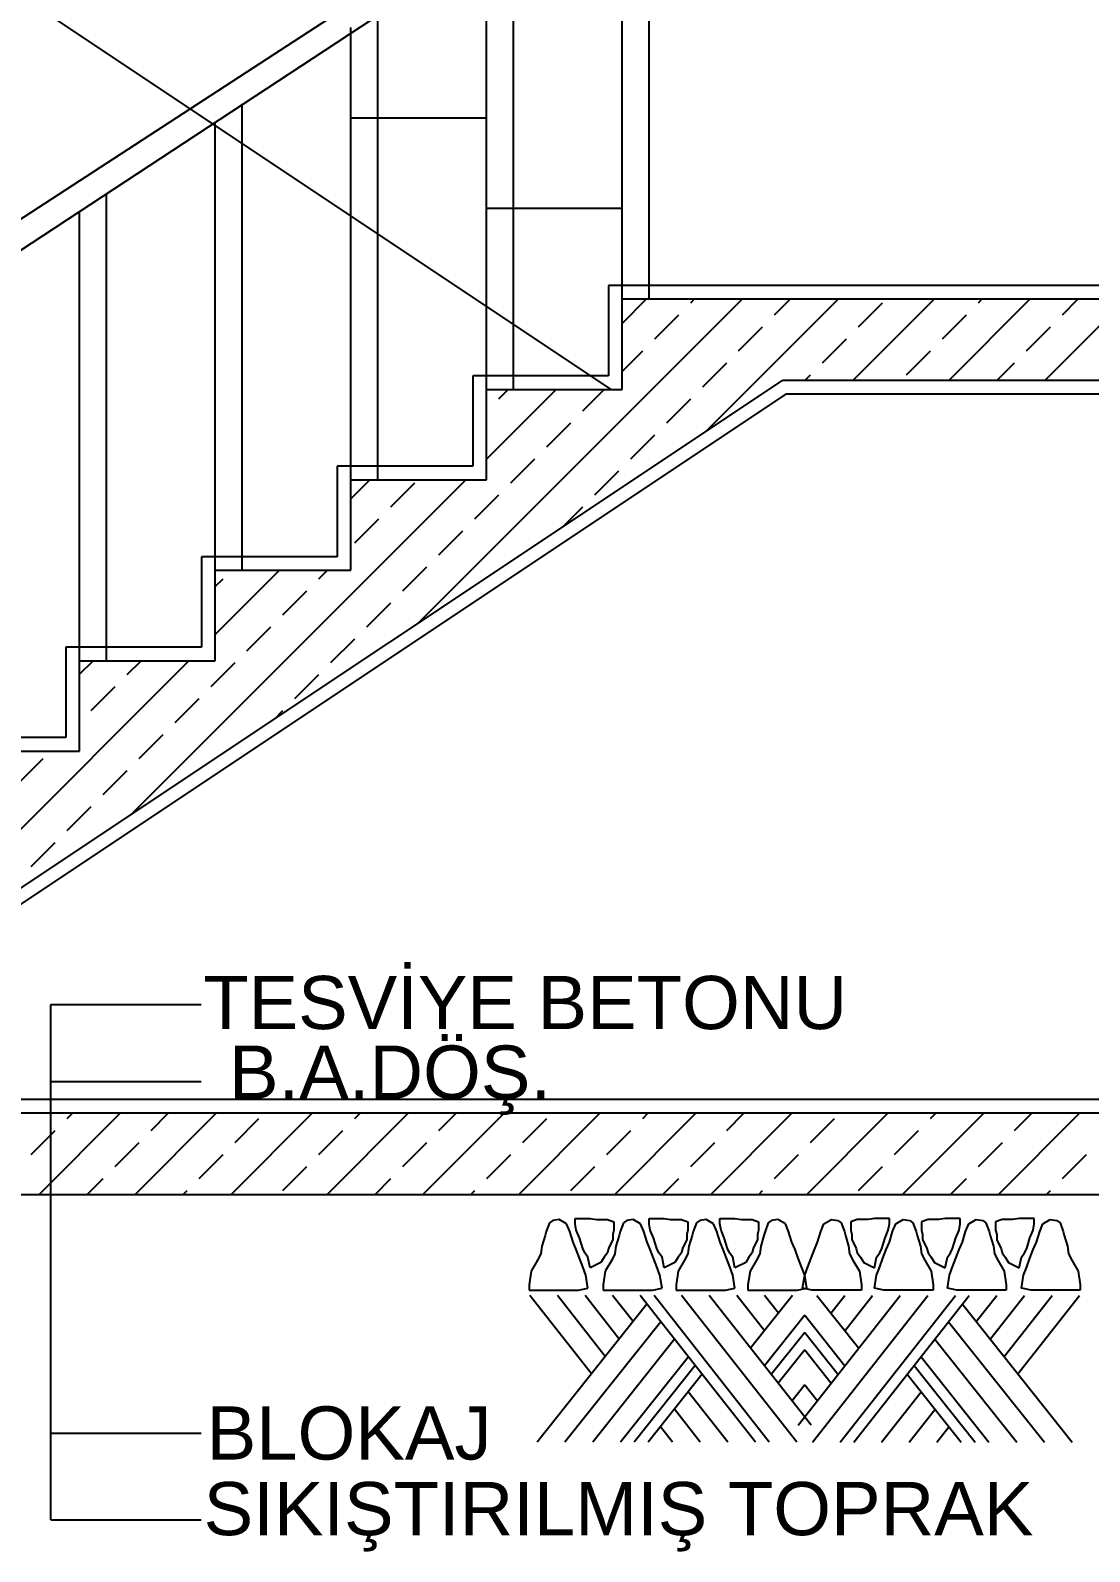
# Model space of a CAD drawing. Extents: x 182769.15 to 182771.38, y 101811.72 to 101812.21.
# Drawn here: x 182770.5907 to 182770.6297, y 101812.0261 to 101812.0822 of the extents above; entities that cross this region are included whole.
import ezdxf

# ---------------------------------------------------------------- set-up
doc = ezdxf.new("R2010")
doc.units = 0
doc.header["$MEASUREMENT"] = 0
for name, color, linetype in [('DUVAR', 7, 'Continuous'), ('iç dikey', 2, 'Continuous'), ('KOLON', 3, 'Continuous'), ('SIVA', 1, 'Continuous'), ('TARAMA', 15, 'Continuous'), ('tefriş', 21, 'Continuous'), ('YAZıMAHAL', 4, 'Continuous')]:
    doc.layers.add(name, color=color, linetype=linetype)
doc.styles.add('ARIAL', font='arial.ttf', dxfattribs={"height": 10})

msp = doc.modelspace()

# ---------------------------------------------------------------- linework, layer by layer
at = {"layer": 'DUVAR', "color": 1}
for p, q in [((182770.566605, 101812.099277), (182770.612057, 101812.068933)), ((182770.61342, 101812.090235), (182770.572478, 101812.063609)), ((182770.613478, 101812.072265), (182770.613478, 101812.090192)), ((182770.612478, 101812.088626), (182770.573478, 101812.062999)), ((182770.612478, 101812.072265), (182770.612478, 101812.088626)), ((182770.608478, 101812.068933), (182770.608478, 101812.085997)), ((182770.607478, 101812.068933), (182770.607478, 101812.08534)), ((182770.603478, 101812.065601), (182770.603478, 101812.082712)), ((182770.602478, 101812.078929), (182770.602478, 101812.082261)), ((182770.602478, 101812.065601), (182770.602478, 101812.082055)), ((182770.598478, 101812.062269), (182770.598478, 101812.079426)), ((182770.597478, 101812.062269), (182770.597478, 101812.078769)), ((182770.607478, 101812.078929), (182770.602478, 101812.078929)), ((182770.607478, 101812.075597), (182770.607478, 101812.078929)), ((182770.593478, 101812.058937), (182770.593478, 101812.076141)), ((182770.592478, 101812.058937), (182770.592478, 101812.075484)), ((182770.612478, 101812.075597), (182770.607478, 101812.075597)), ((182770.612478, 101812.072265), (182770.612478, 101812.075597))]:
    msp.add_line(p, q, dxfattribs=at)
at = {"layer": 'iç dikey'}
for p, q in [((182770.591418, 101812.046271), (182770.596961, 101812.046271)), ((182770.591418, 101812.027283), (182770.591418, 101812.046271)), ((182770.591418, 101812.043436), (182770.596961, 101812.043436)), ((182770.591418, 101812.030481), (182770.596961, 101812.030481)), ((182770.591418, 101812.027283), (182770.596961, 101812.027283))]:
    msp.add_line(p, q, dxfattribs=at)
at = {"layer": 'KOLON'}
for p, q in [((182770.612478, 101812.068933), (182770.612478, 101812.072265)), ((182770.612478, 101812.072265), (182770.636478, 101812.072265)), ((182770.577888, 101812.042277), (182770.618386, 101812.069265)), ((182770.631478, 101812.069265), (182770.618386, 101812.069265)), ((182770.607478, 101812.065601), (182770.607478, 101812.068933)), ((182770.607478, 101812.068933), (182770.612478, 101812.068933)), ((182770.602478, 101812.062269), (182770.602478, 101812.065601)), ((182770.602478, 101812.065601), (182770.607478, 101812.065601)), ((182770.597478, 101812.058937), (182770.597478, 101812.062269)), ((182770.597478, 101812.062269), (182770.602478, 101812.062269)), ((182770.592478, 101812.055605), (182770.592478, 101812.058937)), ((182770.592478, 101812.058937), (182770.597478, 101812.058937)), ((182770.587478, 101812.055605), (182770.592478, 101812.055605)), ((182770.577888, 101812.042277), (182770.636478, 101812.042277)), ((182770.577888, 101812.042277), (182770.636478, 101812.042277)), ((182770.532478, 101812.039277), (182770.631478, 101812.039277))]:
    msp.add_line(p, q, dxfattribs=at)
at = {"layer": 'SIVA'}
for p, q in [((182770.631978, 101812.072765), (182770.611978, 101812.072765)), ((182770.611978, 101812.072765), (182770.611978, 101812.069433)), ((182770.611978, 101812.069433), (182770.606978, 101812.069433)), ((182770.606978, 101812.069433), (182770.606978, 101812.066101)), ((182770.57954, 101812.042777), (182770.618538, 101812.068765)), ((182770.618538, 101812.068765), (182770.630978, 101812.068765)), ((182770.606978, 101812.066101), (182770.601978, 101812.066101)), ((182770.601978, 101812.066101), (182770.601978, 101812.062769)), ((182770.601978, 101812.062769), (182770.596978, 101812.062769)), ((182770.596978, 101812.062769), (182770.596978, 101812.059437)), ((182770.596978, 101812.059437), (182770.591978, 101812.059437)), ((182770.591978, 101812.059437), (182770.591978, 101812.056105)), ((182770.591978, 101812.056105), (182770.586978, 101812.056105)), ((182770.631978, 101812.042777), (182770.57954, 101812.042777))]:
    msp.add_line(p, q, dxfattribs=at)
at = {"layer": 'TARAMA'}
for p, q in [((182770.604979, 101812.06033), (182770.616914, 101812.072265)), ((182770.612478, 101812.071365), (182770.613378, 101812.072265)), ((182770.615005, 101812.072124), (182770.615146, 101812.072265)), ((182770.615577, 101812.067393), (182770.620449, 101812.072265)), ((182770.618098, 101812.071682), (182770.618681, 101812.072265)), ((182770.620985, 101812.069265), (182770.623985, 101812.072265)), ((182770.621192, 101812.07124), (182770.622076, 101812.072124)), ((182770.62452, 101812.069265), (182770.62752, 101812.072265)), ((182770.625611, 101812.072124), (182770.625752, 101812.072265)), ((182770.628056, 101812.069265), (182770.631056, 101812.072265)), ((182770.628705, 101812.071682), (182770.629288, 101812.072265)), ((182770.613679, 101812.070798), (182770.614563, 101812.071682)), ((182770.624286, 101812.070798), (182770.625169, 101812.071682)), ((182770.616773, 101812.070356), (182770.617656, 101812.07124)), ((182770.619866, 101812.069914), (182770.62075, 101812.070798)), ((182770.627379, 101812.070356), (182770.628263, 101812.07124)), ((182770.612478, 101812.069597), (182770.613237, 101812.070356)), ((182770.62296, 101812.069472), (182770.623844, 101812.070356)), ((182770.615447, 101812.06903), (182770.616331, 101812.069914)), ((182770.626288, 101812.069265), (182770.626937, 101812.069914)), ((182770.619217, 101812.069265), (182770.619424, 101812.069472)), ((182770.607478, 101812.066365), (182770.610046, 101812.068933)), ((182770.607934, 101812.068588), (182770.608278, 101812.068933)), ((182770.611027, 101812.068146), (182770.611814, 101812.068933)), ((182770.614121, 101812.067704), (182770.615005, 101812.068588)), ((182770.607478, 101812.068133), (182770.607492, 101812.068146)), ((182770.609702, 101812.06682), (182770.610585, 101812.067704)), ((182770.612795, 101812.066379), (182770.613679, 101812.067262)), ((182770.608376, 101812.065495), (182770.60926, 101812.066379)), ((182770.611469, 101812.065053), (182770.612353, 101812.065937)), ((182770.594381, 101812.053267), (182770.606714, 101812.065601)), ((182770.602478, 101812.064901), (182770.603178, 101812.065601)), ((182770.603956, 101812.064611), (182770.60484, 101812.065495)), ((182770.60705, 101812.064169), (182770.607934, 101812.065053)), ((182770.610278, 101812.063861), (182770.611027, 101812.064611)), ((182770.60263, 101812.063285), (182770.603514, 101812.064169)), ((182770.605724, 101812.062843), (182770.606608, 101812.063727)), ((182770.604398, 101812.061517), (182770.605282, 101812.062401)), ((182770.597478, 101812.059901), (182770.599846, 101812.062269)), ((182770.597478, 101812.061668), (182770.597769, 101812.061959)), ((182770.601305, 101812.061959), (182770.601614, 101812.062269)), ((182770.599979, 101812.060633), (182770.600863, 101812.061517)), ((182770.603072, 101812.060191), (182770.603956, 101812.061075)), ((182770.598653, 101812.059307), (182770.599537, 101812.060191)), ((182770.601747, 101812.058866), (182770.60263, 101812.059749)), ((182770.583783, 101812.046205), (182770.596514, 101812.058937)), ((182770.592478, 101812.058436), (182770.592979, 101812.058937)), ((182770.594234, 101812.058424), (182770.594747, 101812.058937)), ((182770.597327, 101812.057982), (182770.598211, 101812.058866)), ((182770.600421, 101812.05754), (182770.601305, 101812.058424)), ((182770.592908, 101812.057098), (182770.593792, 101812.057982)), ((182770.596001, 101812.056656), (182770.596885, 101812.05754)), ((182770.59968, 101812.056799), (182770.599979, 101812.057098)), ((182770.594676, 101812.05533), (182770.595559, 101812.056214)), ((182770.590256, 101812.054446), (182770.59114, 101812.05533)), ((182770.59335, 101812.054004), (182770.594234, 101812.054888)), ((182770.592024, 101812.052678), (182770.592908, 101812.053562)), ((182770.590698, 101812.051353), (182770.591582, 101812.052236)), ((182770.590997, 101812.039277), (182770.593997, 101812.042277)), ((182770.592024, 101812.042072), (182770.592229, 101812.042277)), ((182770.594532, 101812.039277), (182770.597532, 101812.042277)), ((182770.595117, 101812.04163), (182770.595764, 101812.042277)), ((182770.598068, 101812.039277), (182770.601068, 101812.042277)), ((182770.601603, 101812.039277), (182770.604603, 101812.042277)), ((182770.60263, 101812.042072), (182770.602835, 101812.042277)), ((182770.605139, 101812.039277), (182770.608139, 101812.042277)), ((182770.605724, 101812.04163), (182770.606371, 101812.042277)), ((182770.608674, 101812.039277), (182770.611674, 101812.042277)), ((182770.61221, 101812.039277), (182770.61521, 101812.042277)), ((182770.613237, 101812.042072), (182770.613442, 101812.042277)), ((182770.615745, 101812.039277), (182770.618745, 101812.042277)), ((182770.616331, 101812.04163), (182770.616978, 101812.042277)), ((182770.619281, 101812.039277), (182770.622281, 101812.042277)), ((182770.622816, 101812.039277), (182770.625816, 101812.042277)), ((182770.623844, 101812.042072), (182770.624049, 101812.042277)), ((182770.626352, 101812.039277), (182770.629352, 101812.042277)), ((182770.626937, 101812.04163), (182770.627584, 101812.042277)), ((182770.590698, 101812.040746), (182770.591582, 101812.04163)), ((182770.598211, 101812.041188), (182770.599095, 101812.042072)), ((182770.601305, 101812.040746), (182770.602189, 101812.04163)), ((182770.608818, 101812.041188), (182770.609702, 101812.042072)), ((182770.611911, 101812.040746), (182770.612795, 101812.04163)), ((182770.619424, 101812.041188), (182770.620308, 101812.042072)), ((182770.622518, 101812.040746), (182770.623402, 101812.04163)), ((182770.593792, 101812.040304), (182770.594676, 101812.041188)), ((182770.604398, 101812.040304), (182770.605282, 101812.041188)), ((182770.615005, 101812.040304), (182770.615889, 101812.041188)), ((182770.625611, 101812.040304), (182770.626495, 101812.041188)), ((182770.596885, 101812.039862), (182770.597769, 101812.040746)), ((182770.607492, 101812.039862), (182770.608376, 101812.040746)), ((182770.618098, 101812.039862), (182770.618982, 101812.040746)), ((182770.628705, 101812.039862), (182770.629589, 101812.040746)), ((182770.599979, 101812.03942), (182770.600863, 101812.040304)), ((182770.610585, 101812.03942), (182770.611469, 101812.040304)), ((182770.621192, 101812.03942), (182770.622076, 101812.040304)), ((182770.592764, 101812.039277), (182770.59335, 101812.039862)), ((182770.5963, 101812.039277), (182770.596443, 101812.03942)), ((182770.603371, 101812.039277), (182770.603956, 101812.039862)), ((182770.606907, 101812.039277), (182770.60705, 101812.03942)), ((182770.613978, 101812.039277), (182770.614563, 101812.039862)), ((182770.617513, 101812.039277), (182770.617656, 101812.03942)), ((182770.624584, 101812.039277), (182770.625169, 101812.039862)), ((182770.62812, 101812.039277), (182770.628263, 101812.03942))]:
    msp.add_line(p, q, dxfattribs=at)
at = {"layer": 'tefriş', "color": 254, "linetype": 'Continuous'}
for p, q in [((182770.609799, 101812.038233), (182770.609678, 101812.037915)), ((182770.609919, 101812.038311), (182770.609799, 101812.038233)), ((182770.610156, 101812.038352), (182770.609919, 101812.038311)), ((182770.610431, 101812.038193), (182770.610156, 101812.038352)), ((182770.610746, 101812.038389), (182770.611103, 101812.038389)), ((182770.610746, 101812.038193), (182770.610746, 101812.038389)), ((182770.611103, 101812.038389), (182770.611301, 101812.038389)), ((182770.611301, 101812.038389), (182770.611538, 101812.038352)), ((182770.611538, 101812.038352), (182770.611933, 101812.038352)), ((182770.611933, 101812.038352), (182770.61217, 101812.038271)), ((182770.61217, 101812.038271), (182770.61217, 101812.037956)), ((182770.612527, 101812.038233), (182770.612407, 101812.037915)), ((182770.612648, 101812.038311), (182770.612527, 101812.038233)), ((182770.612885, 101812.038352), (182770.612648, 101812.038311)), ((182770.61316, 101812.038193), (182770.612885, 101812.038352)), ((182770.613474, 101812.038193), (182770.613474, 101812.038389)), ((182770.613474, 101812.038389), (182770.613832, 101812.038389)), ((182770.613832, 101812.038389), (182770.614029, 101812.038389)), ((182770.614029, 101812.038389), (182770.614266, 101812.038352)), ((182770.614266, 101812.038352), (182770.614662, 101812.038352)), ((182770.614662, 101812.038352), (182770.614899, 101812.038271)), ((182770.614899, 101812.038271), (182770.614899, 101812.037956)), ((182770.615217, 101812.038233), (182770.615097, 101812.037915)), ((182770.615338, 101812.038311), (182770.615217, 101812.038233)), ((182770.615575, 101812.038352), (182770.615338, 101812.038311)), ((182770.61585, 101812.038193), (182770.615575, 101812.038352)), ((182770.616082, 101812.038389), (182770.61644, 101812.038389)), ((182770.616082, 101812.038193), (182770.616082, 101812.038389)), ((182770.61644, 101812.038389), (182770.616638, 101812.038389)), ((182770.616638, 101812.038389), (182770.616874, 101812.038352)), ((182770.616874, 101812.038352), (182770.61727, 101812.038352)), ((182770.61727, 101812.038352), (182770.617507, 101812.038271)), ((182770.617507, 101812.038271), (182770.617507, 101812.037956)), ((182770.617864, 101812.038233), (182770.617744, 101812.037915)), ((182770.617985, 101812.038311), (182770.617864, 101812.038233)), ((182770.618222, 101812.038352), (182770.617985, 101812.038311)), ((182770.618497, 101812.038193), (182770.618222, 101812.038352)), ((182770.619917, 101812.038193), (182770.620193, 101812.038352)), ((182770.620193, 101812.038352), (182770.620429, 101812.038311)), ((182770.620429, 101812.038311), (182770.62055, 101812.038233)), ((182770.62055, 101812.038233), (182770.62067, 101812.037915)), ((182770.621144, 101812.038352), (182770.620907, 101812.038271)), ((182770.620907, 101812.038271), (182770.620907, 101812.037956)), ((182770.62154, 101812.038352), (182770.621144, 101812.038352)), ((182770.621777, 101812.038389), (182770.62154, 101812.038352)), ((182770.621975, 101812.038389), (182770.621777, 101812.038389)), ((182770.622332, 101812.038389), (182770.621975, 101812.038389)), ((182770.622332, 101812.038193), (182770.622332, 101812.038389)), ((182770.622564, 101812.038193), (182770.62284, 101812.038352)), ((182770.62284, 101812.038352), (182770.623076, 101812.038311)), ((182770.623076, 101812.038311), (182770.623197, 101812.038233)), ((182770.623197, 101812.038233), (182770.623317, 101812.037915)), ((182770.623752, 101812.038352), (182770.623515, 101812.038271)), ((182770.623515, 101812.038271), (182770.623515, 101812.037956)), ((182770.624148, 101812.038352), (182770.623752, 101812.038352)), ((182770.624385, 101812.038389), (182770.624148, 101812.038352)), ((182770.624583, 101812.038389), (182770.624385, 101812.038389)), ((182770.62494, 101812.038389), (182770.624583, 101812.038389)), ((182770.62494, 101812.038193), (182770.62494, 101812.038389)), ((182770.625254, 101812.038193), (182770.62553, 101812.038352)), ((182770.62553, 101812.038352), (182770.625766, 101812.038311)), ((182770.625766, 101812.038311), (182770.625887, 101812.038233)), ((182770.625887, 101812.038233), (182770.626007, 101812.037915)), ((182770.626481, 101812.038352), (182770.626244, 101812.038271)), ((182770.626244, 101812.038271), (182770.626244, 101812.037956)), ((182770.626877, 101812.038352), (182770.626481, 101812.038352)), ((182770.627113, 101812.038389), (182770.626877, 101812.038352)), ((182770.627311, 101812.038389), (182770.627113, 101812.038389)), ((182770.627669, 101812.038389), (182770.627311, 101812.038389)), ((182770.627669, 101812.038193), (182770.627669, 101812.038389)), ((182770.627983, 101812.038193), (182770.628258, 101812.038352)), ((182770.628258, 101812.038352), (182770.628495, 101812.038311)), ((182770.628495, 101812.038311), (182770.628616, 101812.038233)), ((182770.628616, 101812.038233), (182770.628736, 101812.037915)), ((182770.609639, 101812.037756), (182770.609523, 101812.037364)), ((182770.609678, 101812.037915), (182770.609639, 101812.037756)), ((182770.610548, 101812.037915), (182770.610431, 101812.038193)), ((182770.610668, 101812.037519), (182770.610548, 101812.037915)), ((182770.610789, 101812.037956), (182770.610746, 101812.038193)), ((182770.610905, 101812.037678), (182770.610789, 101812.037956)), ((182770.611025, 101812.037283), (182770.610905, 101812.037678)), ((182770.61217, 101812.037956), (182770.612131, 101812.037797)), ((182770.612131, 101812.037797), (182770.612131, 101812.0376)), ((182770.612368, 101812.037756), (182770.612252, 101812.037364)), ((182770.612407, 101812.037915), (182770.612368, 101812.037756)), ((182770.613276, 101812.037915), (182770.61316, 101812.038193)), ((182770.613397, 101812.037519), (182770.613276, 101812.037915)), ((182770.613517, 101812.037956), (182770.613474, 101812.038193)), ((182770.613634, 101812.037678), (182770.613517, 101812.037956)), ((182770.613754, 101812.037283), (182770.613634, 101812.037678)), ((182770.614899, 101812.037956), (182770.61486, 101812.037797)), ((182770.61486, 101812.037797), (182770.61486, 101812.0376)), ((182770.615058, 101812.037756), (182770.614942, 101812.037364)), ((182770.615097, 101812.037915), (182770.615058, 101812.037756)), ((182770.615966, 101812.037915), (182770.61585, 101812.038193)), ((182770.616087, 101812.037519), (182770.615966, 101812.037915)), ((182770.616125, 101812.037956), (182770.616082, 101812.038193)), ((182770.616242, 101812.037678), (182770.616125, 101812.037956)), ((182770.616362, 101812.037283), (182770.616242, 101812.037678)), ((182770.617507, 101812.037956), (182770.617468, 101812.037797)), ((182770.617468, 101812.037797), (182770.617468, 101812.0376)), ((182770.617705, 101812.037756), (182770.617589, 101812.037364)), ((182770.617744, 101812.037915), (182770.617705, 101812.037756)), ((182770.618613, 101812.037915), (182770.618497, 101812.038193)), ((182770.618734, 101812.037519), (182770.618613, 101812.037915)), ((182770.619681, 101812.037519), (182770.619801, 101812.037915)), ((182770.619801, 101812.037915), (182770.619917, 101812.038193)), ((182770.62067, 101812.037915), (182770.620709, 101812.037756)), ((182770.620709, 101812.037756), (182770.620825, 101812.037364)), ((182770.620907, 101812.037956), (182770.620946, 101812.037797)), ((182770.620946, 101812.037797), (182770.620946, 101812.0376)), ((182770.622052, 101812.037283), (182770.622173, 101812.037678)), ((182770.622173, 101812.037678), (182770.622289, 101812.037956)), ((182770.622289, 101812.037956), (182770.622332, 101812.038193)), ((182770.622327, 101812.037519), (182770.622448, 101812.037915)), ((182770.622448, 101812.037915), (182770.622564, 101812.038193)), ((182770.623317, 101812.037915), (182770.623356, 101812.037756)), ((182770.623356, 101812.037756), (182770.623472, 101812.037364)), ((182770.623515, 101812.037956), (182770.623554, 101812.037797)), ((182770.623554, 101812.037797), (182770.623554, 101812.0376)), ((182770.62466, 101812.037283), (182770.624781, 101812.037678)), ((182770.624781, 101812.037678), (182770.624897, 101812.037956)), ((182770.624897, 101812.037956), (182770.62494, 101812.038193)), ((182770.625017, 101812.037519), (182770.625138, 101812.037915)), ((182770.625138, 101812.037915), (182770.625254, 101812.038193)), ((182770.626007, 101812.037915), (182770.626046, 101812.037756)), ((182770.626046, 101812.037756), (182770.626162, 101812.037364)), ((182770.626244, 101812.037956), (182770.626283, 101812.037797)), ((182770.626283, 101812.037797), (182770.626283, 101812.0376)), ((182770.627389, 101812.037283), (182770.627509, 101812.037678)), ((182770.627509, 101812.037678), (182770.627626, 101812.037956)), ((182770.627626, 101812.037956), (182770.627669, 101812.038193)), ((182770.627746, 101812.037519), (182770.627867, 101812.037915)), ((182770.627867, 101812.037915), (182770.627983, 101812.038193)), ((182770.628736, 101812.037915), (182770.628775, 101812.037756)), ((182770.628775, 101812.037756), (182770.628891, 101812.037364)), ((182770.609485, 101812.037086), (182770.609364, 101812.036849)), ((182770.609523, 101812.037364), (182770.609485, 101812.037086)), ((182770.610784, 101812.037245), (182770.610668, 101812.037519)), ((182770.610905, 101812.036927), (182770.610784, 101812.037245)), ((182770.611103, 101812.037127), (182770.611025, 101812.037283)), ((182770.611219, 101812.036968), (182770.611103, 101812.037127)), ((182770.611933, 101812.037127), (182770.611813, 101812.036968)), ((182770.611972, 101812.037283), (182770.611933, 101812.037127)), ((182770.61205, 101812.037441), (182770.611972, 101812.037283)), ((182770.612131, 101812.0376), (182770.61205, 101812.037441)), ((182770.612213, 101812.037086), (182770.612093, 101812.036849)), ((182770.612252, 101812.037364), (182770.612213, 101812.037086)), ((182770.613513, 101812.037245), (182770.613397, 101812.037519)), ((182770.613634, 101812.036927), (182770.613513, 101812.037245)), ((182770.613832, 101812.037127), (182770.613754, 101812.037283)), ((182770.613948, 101812.036968), (182770.613832, 101812.037127)), ((182770.614662, 101812.037127), (182770.614542, 101812.036968)), ((182770.614701, 101812.037283), (182770.614662, 101812.037127)), ((182770.614778, 101812.037441), (182770.614701, 101812.037283)), ((182770.61486, 101812.0376), (182770.614778, 101812.037441)), ((182770.614903, 101812.037086), (182770.614783, 101812.036849)), ((182770.614942, 101812.037364), (182770.614903, 101812.037086)), ((182770.616203, 101812.037245), (182770.616087, 101812.037519)), ((182770.616323, 101812.036927), (182770.616203, 101812.037245)), ((182770.61644, 101812.037127), (182770.616362, 101812.037283)), ((182770.616556, 101812.036968), (182770.61644, 101812.037127)), ((182770.61727, 101812.037127), (182770.61715, 101812.036968)), ((182770.617309, 101812.037283), (182770.61727, 101812.037127)), ((182770.617387, 101812.037441), (182770.617309, 101812.037283)), ((182770.617468, 101812.0376), (182770.617387, 101812.037441)), ((182770.61755, 101812.037086), (182770.61743, 101812.036849)), ((182770.617589, 101812.037364), (182770.61755, 101812.037086)), ((182770.61885, 101812.037245), (182770.618734, 101812.037519)), ((182770.61897, 101812.036927), (182770.61885, 101812.037245)), ((182770.619444, 101812.036927), (182770.619564, 101812.037245)), ((182770.619564, 101812.037245), (182770.619681, 101812.037519)), ((182770.620825, 101812.037364), (182770.620864, 101812.037086)), ((182770.620864, 101812.037086), (182770.620985, 101812.036849)), ((182770.620946, 101812.0376), (182770.621028, 101812.037441)), ((182770.621028, 101812.037441), (182770.621105, 101812.037283)), ((182770.621105, 101812.037283), (182770.621144, 101812.037127)), ((182770.621144, 101812.037127), (182770.621264, 101812.036968)), ((182770.621858, 101812.036968), (182770.621975, 101812.037127)), ((182770.621975, 101812.037127), (182770.622052, 101812.037283)), ((182770.622091, 101812.036927), (182770.622211, 101812.037245)), ((182770.622211, 101812.037245), (182770.622327, 101812.037519)), ((182770.623472, 101812.037364), (182770.623511, 101812.037086)), ((182770.623511, 101812.037086), (182770.623632, 101812.036849)), ((182770.623554, 101812.0376), (182770.623636, 101812.037441)), ((182770.623636, 101812.037441), (182770.623713, 101812.037283)), ((182770.623713, 101812.037283), (182770.623752, 101812.037127)), ((182770.623752, 101812.037127), (182770.623873, 101812.036968)), ((182770.624467, 101812.036968), (182770.624583, 101812.037127)), ((182770.624583, 101812.037127), (182770.62466, 101812.037283)), ((182770.624781, 101812.036927), (182770.624901, 101812.037245)), ((182770.624901, 101812.037245), (182770.625017, 101812.037519)), ((182770.626162, 101812.037364), (182770.626201, 101812.037086)), ((182770.626201, 101812.037086), (182770.626322, 101812.036849)), ((182770.626283, 101812.0376), (182770.626365, 101812.037441)), ((182770.626365, 101812.037441), (182770.626442, 101812.037283)), ((182770.626442, 101812.037283), (182770.626481, 101812.037127)), ((182770.626481, 101812.037127), (182770.626601, 101812.036968)), ((182770.627195, 101812.036968), (182770.627311, 101812.037127)), ((182770.627311, 101812.037127), (182770.627389, 101812.037283)), ((182770.627509, 101812.036927), (182770.62763, 101812.037245)), ((182770.62763, 101812.037245), (182770.627746, 101812.037519)), ((182770.628891, 101812.037364), (182770.62893, 101812.037086)), ((182770.62893, 101812.037086), (182770.62905, 101812.036849)), ((182770.609364, 101812.036849), (182770.609127, 101812.036453)), ((182770.611025, 101812.036612), (182770.610905, 101812.036927)), ((182770.611142, 101812.036297), (182770.611025, 101812.036612)), ((182770.611301, 101812.036572), (182770.611219, 101812.036968)), ((182770.611697, 101812.036771), (182770.611301, 101812.036572)), ((182770.611813, 101812.036968), (182770.611697, 101812.036771)), ((182770.612093, 101812.036849), (182770.611856, 101812.036453)), ((182770.613754, 101812.036612), (182770.613634, 101812.036927)), ((182770.61387, 101812.036297), (182770.613754, 101812.036612)), ((182770.614029, 101812.036572), (182770.613948, 101812.036968)), ((182770.614425, 101812.036771), (182770.614029, 101812.036572)), ((182770.614542, 101812.036968), (182770.614425, 101812.036771)), ((182770.614783, 101812.036849), (182770.614546, 101812.036453)), ((182770.616444, 101812.036612), (182770.616323, 101812.036927)), ((182770.61656, 101812.036297), (182770.616444, 101812.036612)), ((182770.616638, 101812.036572), (182770.616556, 101812.036968)), ((182770.617034, 101812.036771), (182770.616638, 101812.036572)), ((182770.61715, 101812.036968), (182770.617034, 101812.036771)), ((182770.61743, 101812.036849), (182770.617193, 101812.036453)), ((182770.619091, 101812.036612), (182770.61897, 101812.036927)), ((182770.619207, 101812.036297), (182770.619091, 101812.036612)), ((182770.619207, 101812.036297), (182770.619323, 101812.036612)), ((182770.619323, 101812.036612), (182770.619444, 101812.036927)), ((182770.620985, 101812.036849), (182770.621221, 101812.036453)), ((182770.621264, 101812.036968), (182770.621381, 101812.036771)), ((182770.621381, 101812.036771), (182770.621777, 101812.036572)), ((182770.621777, 101812.036572), (182770.621858, 101812.036968)), ((182770.621854, 101812.036297), (182770.62197, 101812.036612)), ((182770.62197, 101812.036612), (182770.622091, 101812.036927)), ((182770.623632, 101812.036849), (182770.623868, 101812.036453)), ((182770.623873, 101812.036968), (182770.623989, 101812.036771)), ((182770.623989, 101812.036771), (182770.624385, 101812.036572)), ((182770.624385, 101812.036572), (182770.624467, 101812.036968)), ((182770.624544, 101812.036297), (182770.62466, 101812.036612)), ((182770.62466, 101812.036612), (182770.624781, 101812.036927)), ((182770.626322, 101812.036849), (182770.626558, 101812.036453)), ((182770.626601, 101812.036968), (182770.626717, 101812.036771)), ((182770.626717, 101812.036771), (182770.627113, 101812.036572)), ((182770.627113, 101812.036572), (182770.627195, 101812.036968)), ((182770.627273, 101812.036297), (182770.627389, 101812.036612)), ((182770.627389, 101812.036612), (182770.627509, 101812.036927)), ((182770.62905, 101812.036849), (182770.629287, 101812.036453)), ((182770.609127, 101812.036453), (182770.60905, 101812.035942)), ((182770.611219, 101812.035824), (182770.611142, 101812.036297)), ((182770.611856, 101812.036453), (182770.611779, 101812.035942)), ((182770.613948, 101812.035824), (182770.61387, 101812.036297)), ((182770.614546, 101812.036453), (182770.614468, 101812.035942)), ((182770.616638, 101812.035824), (182770.61656, 101812.036297)), ((182770.617193, 101812.036453), (182770.617115, 101812.035942)), ((182770.61913, 101812.035824), (182770.619207, 101812.036297)), ((182770.619285, 101812.035824), (182770.619207, 101812.036297)), ((182770.621221, 101812.036453), (182770.621299, 101812.035942)), ((182770.621777, 101812.035824), (182770.621854, 101812.036297)), ((182770.623868, 101812.036453), (182770.623946, 101812.035942)), ((182770.624467, 101812.035824), (182770.624544, 101812.036297)), ((182770.626558, 101812.036453), (182770.626636, 101812.035942)), ((182770.627195, 101812.035824), (182770.627273, 101812.036297)), ((182770.629287, 101812.036453), (182770.629364, 101812.035942)), ((182770.60905, 101812.035942), (182770.60905, 101812.035743)), ((182770.60905, 101812.035743), (182770.609601, 101812.035743)), ((182770.611347, 101812.03266), (182770.609075, 101812.03555)), ((182770.609601, 101812.035743), (182770.609997, 101812.035743)), ((182770.609997, 101812.035743), (182770.610272, 101812.035743)), ((182770.611859, 101812.033303), (182770.610092, 101812.03555)), ((182770.610272, 101812.035743), (182770.610866, 101812.035743)), ((182770.610866, 101812.035743), (182770.611219, 101812.035824)), ((182770.612371, 101812.033947), (182770.61111, 101812.03555)), ((182770.611779, 101812.035942), (182770.611779, 101812.035743)), ((182770.611779, 101812.035743), (182770.612329, 101812.035743)), ((182770.612882, 101812.03459), (182770.612128, 101812.03555)), ((182770.612329, 101812.035743), (182770.612725, 101812.035743)), ((182770.612725, 101812.035743), (182770.613001, 101812.035743)), ((182770.613001, 101812.035743), (182770.613595, 101812.035743)), ((182770.617392, 101812.03015), (182770.613145, 101812.03555)), ((182770.613595, 101812.035743), (182770.613948, 101812.035824)), ((182770.617901, 101812.03015), (182770.613654, 101812.03555)), ((182770.614468, 101812.035942), (182770.614468, 101812.035743)), ((182770.614468, 101812.035743), (182770.615019, 101812.035743)), ((182770.618918, 101812.03015), (182770.614672, 101812.03555)), ((182770.615019, 101812.035743), (182770.615415, 101812.035743)), ((182770.615415, 101812.035743), (182770.615691, 101812.035743)), ((182770.619443, 101812.030777), (182770.61569, 101812.03555)), ((182770.615691, 101812.035743), (182770.616285, 101812.035743)), ((182770.616285, 101812.035743), (182770.616638, 101812.035824)), ((182770.617727, 101812.034253), (182770.616707, 101812.03555)), ((182770.617115, 101812.035942), (182770.617115, 101812.035743)), ((182770.617115, 101812.035743), (182770.617666, 101812.035743)), ((182770.618758, 101812.03555), (182770.617215, 101812.03361)), ((182770.617666, 101812.035743), (182770.618062, 101812.035743)), ((182770.618239, 101812.034897), (182770.617725, 101812.03555)), ((182770.618062, 101812.035743), (182770.618338, 101812.035743)), ((182770.618338, 101812.035743), (182770.618932, 101812.035743)), ((182770.618932, 101812.035743), (182770.619285, 101812.035824)), ((182770.618972, 101812.030777), (182770.622725, 101812.03555)), ((182770.619483, 101812.035743), (182770.61913, 101812.035824)), ((182770.620077, 101812.035743), (182770.619483, 101812.035743)), ((182770.619496, 101812.03015), (182770.623742, 101812.03555)), ((182770.619656, 101812.03555), (182770.621199, 101812.03361)), ((182770.620352, 101812.035743), (182770.620077, 101812.035743)), ((182770.620176, 101812.034897), (182770.620689, 101812.03555)), ((182770.620748, 101812.035743), (182770.620352, 101812.035743)), ((182770.620514, 101812.03015), (182770.62476, 101812.03555)), ((182770.620688, 101812.034253), (182770.621707, 101812.03555)), ((182770.621299, 101812.035743), (182770.620748, 101812.035743)), ((182770.621023, 101812.03015), (182770.625269, 101812.03555)), ((182770.621299, 101812.035942), (182770.621299, 101812.035743)), ((182770.622129, 101812.035743), (182770.621777, 101812.035824)), ((182770.622723, 101812.035743), (182770.622129, 101812.035743)), ((182770.622999, 101812.035743), (182770.622723, 101812.035743)), ((182770.623395, 101812.035743), (182770.622999, 101812.035743)), ((182770.623946, 101812.035743), (182770.623395, 101812.035743)), ((182770.623946, 101812.035942), (182770.623946, 101812.035743)), ((182770.624819, 101812.035743), (182770.624467, 101812.035824)), ((182770.625413, 101812.035743), (182770.624819, 101812.035743)), ((182770.625689, 101812.035743), (182770.625413, 101812.035743)), ((182770.625532, 101812.03459), (182770.626287, 101812.03555)), ((182770.626085, 101812.035743), (182770.625689, 101812.035743)), ((182770.626044, 101812.033947), (182770.627304, 101812.03555)), ((182770.626636, 101812.035743), (182770.626085, 101812.035743)), ((182770.626556, 101812.033303), (182770.628322, 101812.03555)), ((182770.626636, 101812.035942), (182770.626636, 101812.035743)), ((182770.627067, 101812.03266), (182770.62934, 101812.03555)), ((182770.627548, 101812.035743), (182770.627195, 101812.035824)), ((182770.628142, 101812.035743), (182770.627548, 101812.035743)), ((182770.628418, 101812.035743), (182770.628142, 101812.035743)), ((182770.628814, 101812.035743), (182770.628418, 101812.035743)), ((182770.629364, 101812.035743), (182770.628814, 101812.035743)), ((182770.629364, 101812.035942), (182770.629364, 101812.035743)), ((182770.613394, 101812.035233), (182770.609349, 101812.03015)), ((182770.62502, 101812.035233), (182770.629065, 101812.03015)), ((182770.613902, 101812.034587), (182770.610371, 101812.03015)), ((182770.619207, 101812.034829), (182770.617723, 101812.032964)), ((182770.619207, 101812.034829), (182770.620691, 101812.032964)), ((182770.624512, 101812.034587), (182770.628043, 101812.03015)), ((182770.614411, 101812.033941), (182770.611394, 101812.03015)), ((182770.619207, 101812.034186), (182770.617977, 101812.032641)), ((182770.619207, 101812.034186), (182770.620437, 101812.032641)), ((182770.624004, 101812.033941), (182770.62702, 101812.03015)), ((182770.614919, 101812.033294), (182770.612416, 101812.03015)), ((182770.619207, 101812.033544), (182770.618231, 101812.032318)), ((182770.619207, 101812.033544), (182770.620183, 101812.032318)), ((182770.623495, 101812.033294), (182770.625998, 101812.03015)), ((182770.615173, 101812.032971), (182770.612927, 101812.03015)), ((182770.615427, 101812.032648), (182770.613439, 101812.03015)), ((182770.622987, 101812.032648), (182770.624976, 101812.03015)), ((182770.623241, 101812.032971), (182770.625487, 101812.03015)), ((182770.619207, 101812.032259), (182770.618739, 101812.031671)), ((182770.619207, 101812.032259), (182770.619675, 101812.031671)), ((182770.616374, 101812.03015), (182770.614915, 101812.032005)), ((182770.62204, 101812.03015), (182770.623499, 101812.032005)), ((182770.615356, 101812.03015), (182770.614403, 101812.031362)), ((182770.623058, 101812.03015), (182770.624011, 101812.031362)), ((182770.614339, 101812.03015), (182770.613891, 101812.030718)), ((182770.624076, 101812.03015), (182770.624523, 101812.030718))]:
    msp.add_line(p, q, dxfattribs=at)

# ---------------------------------------------------------------- texts
at = {"layer": 'YAZıMAHAL', "style": 'ARIAL'}
for s, p in [('TESVİYE BETONU', (182770.597038, 101812.045365)), ('B.A.DÖŞ.', (182770.597991, 101812.042801)), ('BLOKAJ', (182770.597168, 101812.029507)), ('SIKIŞTIRILMIŞ TOPRAK', (182770.597055, 101812.026721))]:
    msp.add_text(s, height=0.00196, dxfattribs=at).set_placement(p)

doc.saveas('drawing.dxf')
